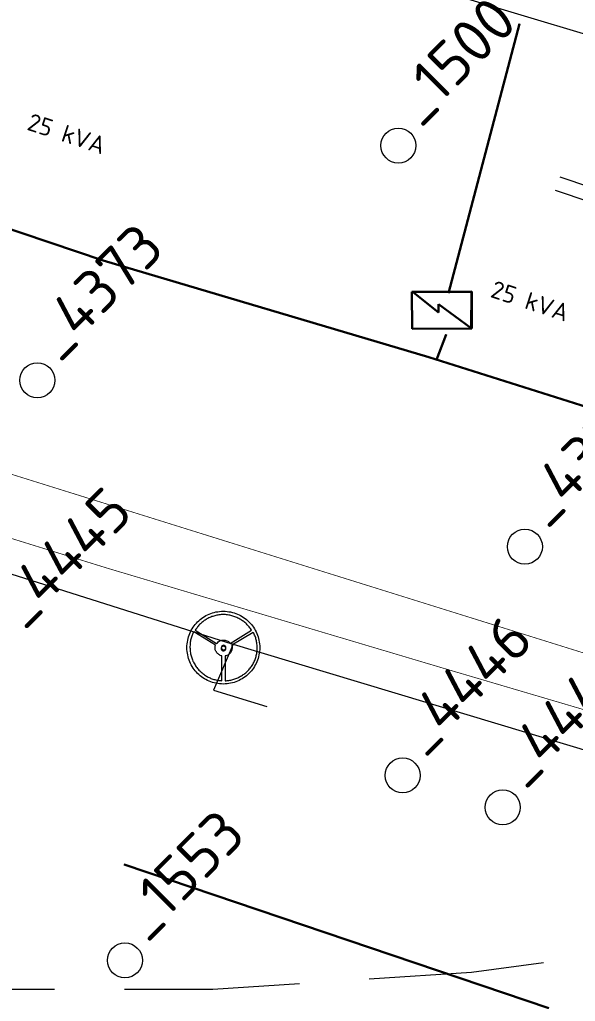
# Model space of a CAD drawing. Header units: millimetres. Extents: x 519 to 9564855, y -810 to 5021775.
# Drawn here: x 9536265.3 to 9536424, y 4998457.5 to 4998737.7 of the extents above; entities that cross this region are included whole.
import ezdxf

# ---------------------------------------------------------------- set-up
doc = ezdxf.new("R2010")
doc.units = ezdxf.units.MM
doc.header["$LTSCALE"] = 2
doc.header["$MEASUREMENT"] = 0
doc.linetypes.add('92051501$0$GROUND2', pattern=[35, 25, -10])
for name, color, linetype in [('OilColl&Flowlines', 3, 'Continuous'), ('OLD WELLS(dr.bfr2000)', 24, 'Continuous'), ('ROAD_FIELD', 255, '92051501$0$GROUND2'), ('ROAD_GROUND', 9, 'Continuous')]:
    doc.layers.add(name, color=color, linetype=linetype)
for name, color, linetype, lineweight in [('SteamInjInfrastructure', 25, 'Continuous', 100), ('Электро', 1, 'Continuous', 30), ('Электроснаб', 1, 'Continuous', 18), ('Электроснабжене', 1, 'Continuous', 18)]:
    doc.layers.add(name, color=color, linetype=linetype, lineweight=lineweight)
doc.styles.add('92051501$0$STANDARD', font='simplex.shx')
doc.styles.add('Elect', font='isocpeur.ttf')
doc.styles.get("Standard").update_dxf_attribs({"font": 'isocpeur.ttf', "width": 0.5})
doc.linetypes.add('STM_LINE', pattern='A,0.5,-0.2,["S",92051501$0$STANDARD,S=0.1,R=0,X=-0.1,Y=-0.05],-0.05', length=0.75)
doc.linetypes.add('WTR_LINE', pattern='A,0.5,-0.2,["W",92051501$0$STANDARD,S=0.1,R=0,X=-0.1,Y=-0.05],-0.05', length=0.75)

msp = doc.modelspace()

# ---------------------------------------------------------------- linework, layer by layer
at = {"color": 5, "linetype": 'WTR_LINE', "lineweight": 0, "ltscale": 20, "const_width": 0.2}
msp.add_lwpolyline([(9536769.45, 4998437.42), (9536673.44, 4998465.42), (9536578.07, 4998495.72), (9536482.23, 4998524.33), (9536386.3, 4998552.62), (9536290.44, 4998581.15), (9536194.88, 4998610.76), (9536099.19, 4998639.91), (9536004.23, 4998671.67), (9535909.25, 4998703.38), (9535814.65, 4998736.46), (9535719.81, 4998768.66), (9535624.2, 4998798.1), (9535528.94, 4998828.78), (9535412.82, 4998866.08), (9535414.24, 4998871.19), (9535344.81, 4998893.18), (9535249.48, 4998923.38), (9535154.26, 4998953.94), (9535059.25, 4998985.18), (9534963.71, 4999014.73), (9534868.6, 4999045.64)], dxfattribs=at)
at = {"layer": 'OilColl&Flowlines', "lineweight": 0, "ltscale": 50, "const_width": 0.2}
msp.add_lwpolyline([(9536688.96127, 4998545.88806), (9536603.80597, 4998501.56452), (9535792.34994, 4998754.93432)], dxfattribs=at)
at = {"layer": 'OLD WELLS(dr.bfr2000)', "lineweight": 0}
for centre in [(9536373.5, 4998701.8), (9536270.4, 4998634.8), (9536409.6, 4998587.3), (9536374.7, 4998522), (9536403.3, 4998512.9), (9536295.4, 4998469.2)]:
    msp.add_circle(centre, 5, dxfattribs=at)
at = {"layer": 'ROAD_FIELD', "lineweight": 0, "flags": 128}
msp.add_lwpolyline([(9536085.65285, 4998472.6109), (9536262.029, 4998461.004), (9536320.5, 4998461.001), (9536394.37621, 4998465.84952), (9536460.347, 4998474.612), (9536482.16848, 4998480.17333)], dxfattribs=at)
at = {"layer": 'ROAD_GROUND', "lineweight": 0}
for points in [[(9536549.02233, 4998695.04049), (9536515.81387, 4998710.26542), (9536448.26641, 4998727.1415), (9536388.59947, 4998745.14267), (9536327.41494, 4998768.40104), (9536274.89461, 4998790.14563), (9536233.36867, 4998806.70018), (9536176.27589, 4998816.89428), (9536128.47507, 4998840.36698), (9536001.32751, 4998868.90075), (9535934.84749, 4998892.90535), (9535693.7251, 4998973.3056)], [(9536536.11638, 4998653.56097), (9536419.6412, 4998692.73388)], [(9536534.84128, 4998649.76964), (9536418.3661, 4998688.94255)]]:
    msp.add_lwpolyline(points, dxfattribs=at)
at = {"layer": 'SteamInjInfrastructure', "color": 6, "linetype": 'STM_LINE', "lineweight": 0, "ltscale": 15}
for p, q in [((9536324.48887, 4998559.9923, 0), (9535939.4933, 4998681.40636, 0)), ((9536316.52031, 4998566.17712), (9536316.89423, 4998566.49911)), ((9536316.89423, 4998566.49911), (9536317.28892, 4998566.81071)), ((9536317.28892, 4998566.81071), (9536317.694, 4998567.10154)), ((9536317.694, 4998567.10154), (9536318.10947, 4998567.37159)), ((9536318.10947, 4998567.37159), (9536318.54571, 4998567.62087)), ((9536318.58091, 4998566.53783, 0), (9536318.33163, 4998566.37165, 0)), ((9536318.54571, 4998567.62087), (9536318.99234, 4998567.84938)), ((9536318.84059, 4998566.68324, 0), (9536318.58091, 4998566.53783, 0)), ((9536319.10026, 4998566.82864, 0), (9536318.84059, 4998566.68324, 0)), ((9536318.99234, 4998567.84938), (9536319.45974, 4998568.05712)), ((9536319.37032, 4998566.96366, 0), (9536319.10026, 4998566.82864, 0)), ((9536319.64038, 4998567.08829, 0), (9536319.37032, 4998566.96366, 0)), ((9536319.45974, 4998568.05712), (9536319.92715, 4998568.24408)), ((9536319.91044, 4998567.21292, 0), (9536319.64038, 4998567.08829, 0)), ((9536320.19088, 4998567.32716, 0), (9536319.91044, 4998567.21292, 0)), ((9536319.92715, 4998568.24408), (9536320.41532, 4998568.41026)), ((9536320.48171, 4998567.42063, 0), (9536320.19088, 4998567.32716, 0)), ((9536320.41532, 4998568.41026), (9536320.9035, 4998568.54529)), ((9536320.76216, 4998567.5141, 0), (9536320.48171, 4998567.42063, 0)), ((9536321.06338, 4998567.60757, 0), (9536320.76216, 4998567.5141, 0)), ((9536320.9035, 4998568.54529), (9536321.41245, 4998568.66993)), ((9536321.35421, 4998567.68027, 0), (9536321.06338, 4998567.60757, 0)), ((9536321.65542, 4998567.74258, 0), (9536321.35421, 4998567.68027, 0)), ((9536321.41245, 4998568.66993), (9536321.92139, 4998568.75303)), ((9536321.95664, 4998567.7945, 0), (9536321.65542, 4998567.74258, 0)), ((9536321.92139, 4998568.75303), (9536322.44073, 4998568.82573)), ((9536322.25786, 4998567.84642, 0), (9536321.95664, 4998567.7945, 0)), ((9536322.56946, 4998567.87757, 0), (9536322.25786, 4998567.84642, 0)), ((9536322.44073, 4998568.82573), (9536322.97045, 4998568.86728)), ((9536322.88106, 4998567.90872, 0), (9536322.56946, 4998567.87757, 0)), ((9536323.19266, 4998567.9191, 0), (9536322.88106, 4998567.90872, 0)), ((9536322.97045, 4998568.86728), (9536323.51056, 4998568.87767)), ((9536323.50427, 4998567.92947, 0), (9536323.19266, 4998567.9191, 0)), ((9536323.81587, 4998567.91907, 0), (9536323.50427, 4998567.92947, 0)), ((9536323.51056, 4998568.87767), (9536324.04028, 4998568.86728)), ((9536324.12747, 4998567.90867, 0), (9536323.81587, 4998567.91907, 0)), ((9536324.04028, 4998568.86728), (9536324.55962, 4998568.82573)), ((9536324.43907, 4998567.8775, 0), (9536324.12747, 4998567.90867, 0)), ((9536324.74028, 4998567.84633, 0), (9536324.43907, 4998567.8775, 0)), ((9536324.55962, 4998568.82573), (9536325.07895, 4998568.75303)), ((9536325.05188, 4998567.79439, 0), (9536324.74028, 4998567.84633, 0)), ((9536325.35309, 4998567.73206, 0), (9536325.05188, 4998567.79439, 0)), ((9536325.07895, 4998568.75303), (9536325.5879, 4998568.66993)), ((9536325.6543, 4998567.66973, 0), (9536325.35309, 4998567.73206, 0)), ((9536325.5879, 4998568.66993), (9536326.08647, 4998568.54529)), ((9536325.95552, 4998567.58662, 0), (9536325.6543, 4998567.66973, 0)), ((9536326.24634, 4998567.50352, 0), (9536325.95552, 4998567.58662, 0)), ((9536326.08647, 4998568.54529), (9536326.57464, 4998568.41026)), ((9536326.53717, 4998567.41002, 0), (9536326.24634, 4998567.50352, 0)), ((9536326.82799, 4998567.30615, 0), (9536326.53717, 4998567.41002, 0)), ((9536326.57464, 4998568.41026), (9536327.06282, 4998568.24408)), ((9536327.10843, 4998567.19188, 0), (9536326.82799, 4998567.30615, 0)), ((9536327.06282, 4998568.24408), (9536327.53022, 4998568.05712)), ((9536327.38886, 4998567.06723, 0), (9536327.10843, 4998567.19188, 0)), ((9536327.6693, 4998566.94258, 0), (9536327.38886, 4998567.06723, 0)), ((9536327.53022, 4998568.05712), (9536327.98723, 4998567.84938)), ((9536327.93935, 4998566.79716, 0), (9536327.6693, 4998566.94258, 0)), ((9536328.2094, 4998566.65173, 0), (9536327.93935, 4998566.79716, 0)), ((9536327.98723, 4998567.84938), (9536328.43386, 4998567.62087)), ((9536328.46906, 4998566.50631, 0), (9536328.2094, 4998566.65173, 0)), ((9536328.43386, 4998567.62087), (9536328.8701, 4998567.37159)), ((9536328.72872, 4998566.34011, 0), (9536328.46906, 4998566.50631, 0)), ((9536328.8701, 4998567.37159), (9536329.29596, 4998567.10154)), ((9536329.29596, 4998567.10154), (9536329.70104, 4998566.81071)), ((9536329.70104, 4998566.81071), (9536330.09574, 4998566.49911)), ((9536330.09574, 4998566.49911), (9536330.46966, 4998566.17712)), ((9536314.37026, 4998563.43503), (9536314.61954, 4998563.87127)), ((9536314.61954, 4998563.87127), (9536314.88959, 4998564.29713)), ((9536314.88959, 4998564.29713), (9536315.18042, 4998564.70221)), ((9536315.18042, 4998564.70221), (9536315.48163, 4998565.0969)), ((9536315.48163, 4998565.0969), (9536315.81401, 4998565.47082)), ((9536315.66214, 4998563.71275, 0), (9536315.50634, 4998563.46348, 0)), ((9536315.81795, 4998563.95164, 0), (9536315.66214, 4998563.71275, 0)), ((9536315.81401, 4998565.47082), (9536316.15677, 4998565.83436)), ((9536315.99454, 4998564.18014, 0), (9536315.81795, 4998563.95164, 0)), ((9536316.17112, 4998564.40864, 0), (9536315.99454, 4998564.18014, 0)), ((9536316.15677, 4998565.83436), (9536316.52031, 4998566.17712)), ((9536316.35809, 4998564.63714, 0), (9536316.17112, 4998564.40864, 0)), ((9536316.54506, 4998564.85526, 0), (9536316.35809, 4998564.63714, 0)), ((9536316.74241, 4998565.06299, 0), (9536316.54506, 4998564.85526, 0)), ((9536316.95015, 4998565.27071, 0), (9536316.74241, 4998565.06299, 0)), ((9536317.16828, 4998565.47844, 0), (9536316.95015, 4998565.27071, 0)), ((9536317.38641, 4998565.66539, 0), (9536317.16828, 4998565.47844, 0)), ((9536317.61492, 4998565.85234, 0), (9536317.38641, 4998565.66539, 0)), ((9536317.84344, 4998566.0393, 0), (9536317.61492, 4998565.85234, 0)), ((9536318.08234, 4998566.20547, 0), (9536317.84344, 4998566.0393, 0)), ((9536318.33163, 4998566.37165, 0), (9536318.08234, 4998566.20547, 0)), ((9536328.978, 4998566.17392, 0), (9536328.72872, 4998566.34011, 0)), ((9536329.21689, 4998565.99733, 0), (9536328.978, 4998566.17392, 0)), ((9536329.45577, 4998565.82075, 0), (9536329.21689, 4998565.99733, 0)), ((9536329.69466, 4998565.63378, 0), (9536329.45577, 4998565.82075, 0)), ((9536329.91277, 4998565.43643, 0), (9536329.69466, 4998565.63378, 0)), ((9536330.13089, 4998565.23907, 0), (9536329.91277, 4998565.43643, 0)), ((9536330.33861, 4998565.03133, 0), (9536330.13089, 4998565.23907, 0)), ((9536330.54634, 4998564.82359, 0), (9536330.33861, 4998565.03133, 0)), ((9536330.46966, 4998566.17712), (9536330.83319, 4998565.83436)), ((9536330.73329, 4998564.60546, 0), (9536330.54634, 4998564.82359, 0)), ((9536330.92025, 4998564.38733, 0), (9536330.73329, 4998564.60546, 0)), ((9536330.83319, 4998565.83436), (9536331.17595, 4998565.47082)), ((9536331.09681, 4998564.15882, 0), (9536330.92025, 4998564.38733, 0)), ((9536331.26299, 4998563.9303, 0), (9536331.09681, 4998564.15882, 0)), ((9536331.17595, 4998565.47082), (9536331.50833, 4998565.0969)), ((9536331.42917, 4998563.70179, 0), (9536331.26299, 4998563.9303, 0)), ((9536331.57458, 4998563.46289, 0), (9536331.42917, 4998563.70179, 0)), ((9536331.50833, 4998565.0969), (9536331.81993, 4998564.70221)), ((9536331.81993, 4998564.70221), (9536332.11076, 4998564.29713)), ((9536332.11076, 4998564.29713), (9536332.38081, 4998563.87127)), ((9536332.38081, 4998563.87127), (9536332.63009, 4998563.43503)), ((9536313.33159, 4998560.57868), (9536313.44584, 4998561.07725)), ((9536313.44584, 4998561.07725), (9536313.59125, 4998561.57581)), ((9536313.59125, 4998561.57581), (9536313.74705, 4998562.0536)), ((9536313.74705, 4998562.0536), (9536313.93401, 4998562.53139)), ((9536313.93401, 4998562.53139), (9536314.14175, 4998562.9884)), ((9536314.14175, 4998562.9884), (9536314.37026, 4998563.43503)), ((9536314.24562, 4998560.91106), (9536314.1833, 4998560.63062)), ((9536314.31832, 4998561.20189), (9536314.24562, 4998560.91106)), ((9536314.40142, 4998561.47194), (9536314.31832, 4998561.20189)), ((9536314.4949, 4998561.75238), (9536314.40142, 4998561.47194)), ((9536314.59876, 4998562.02244), (9536314.4949, 4998561.75238)), ((9536314.70263, 4998562.2821), (9536314.59876, 4998562.02244)), ((9536314.81688, 4998562.54177), (9536314.70263, 4998562.2821)), ((9536314.94153, 4998562.79105), (9536314.81688, 4998562.54177)), ((9536315.07655, 4998563.04033), (9536314.94153, 4998562.79105)), ((9536321.27742, 4998559.14532), (9536315.07655, 4998563.04033)), ((9536315.50634, 4998563.46348, 0), (9536321.59281, 4998559.65133, 0)), ((9536325.48782, 4998559.65119, 0), (9536331.57458, 4998563.46289, 0)), ((9536332.06921, 4998562.8326), (9536325.8995, 4998559.14532)), ((9536332.20424, 4998562.58332), (9536332.06921, 4998562.8326)), ((9536332.32888, 4998562.32365), (9536332.20424, 4998562.58332)), ((9536332.44313, 4998562.0536), (9536332.32888, 4998562.32365)), ((9536332.55739, 4998561.79393), (9536332.44313, 4998562.0536)), ((9536332.65087, 4998561.52387), (9536332.55739, 4998561.79393)), ((9536332.63009, 4998563.43503), (9536332.8586, 4998562.9884)), ((9536332.74435, 4998561.24343), (9536332.65087, 4998561.52387)), ((9536332.82744, 4998560.96299), (9536332.74435, 4998561.24343)), ((9536332.90015, 4998560.68255), (9536332.82744, 4998560.96299)), ((9536332.8586, 4998562.9884), (9536333.07672, 4998562.53139)), ((9536333.07672, 4998562.53139), (9536333.26368, 4998562.0536)), ((9536333.26368, 4998562.0536), (9536333.42987, 4998561.57581)), ((9536333.42987, 4998561.57581), (9536333.5649, 4998561.07725)), ((9536333.5649, 4998561.07725), (9536333.67915, 4998560.57868)), ((9536313.12385, 4998558.49096), (9536313.13424, 4998559.02068)), ((9536313.13424, 4998557.95085), (9536313.12385, 4998558.49096)), ((9536313.13424, 4998559.02068), (9536313.17578, 4998559.5504)), ((9536313.17578, 4998559.5504), (9536313.2381, 4998560.06974)), ((9536313.2381, 4998560.06974), (9536313.33159, 4998560.57868)), ((9536313.99633, 4998559.1557), (9536313.98595, 4998558.85449)), ((9536313.98595, 4998558.85449), (9536313.98595, 4998558.55328)), ((9536313.98595, 4998558.55328), (9536313.99633, 4998558.25206)), ((9536314.01711, 4998559.45692), (9536313.99633, 4998559.1557)), ((9536313.99633, 4998558.25206), (9536314.01711, 4998557.95085)), ((9536314.04827, 4998559.75813), (9536314.01711, 4998559.45692)), ((9536314.07943, 4998560.04896), (9536314.04827, 4998559.75813)), ((9536314.13136, 4998560.33979), (9536314.07943, 4998560.04896)), ((9536314.1833, 4998560.63062), (9536314.13136, 4998560.33979)), ((9536326.34809, 4998559.43244, 0), (9536320.68837, 4998546.39243, 0)), ((9536321.15278, 4998558.38709), (9536321.16316, 4998558.63637)), ((9536321.17355, 4998558.13781), (9536321.15278, 4998558.38709)), ((9536321.16316, 4998558.63637), (9536321.20471, 4998558.88565)), ((9536321.22549, 4998557.89891), (9536321.17355, 4998558.13781)), ((9536321.20471, 4998558.88565), (9536321.27742, 4998559.14532)), ((9536321.59281, 4998559.65133, 0), (9536321.80055, 4998559.90061, 0)), ((9536321.80055, 4998559.90061, 0), (9536322.03945, 4998560.11872, 0)), ((9536322.03945, 4998560.11872, 0), (9536322.29913, 4998560.29528, 0)), ((9536322.29913, 4998560.29528, 0), (9536322.5588, 4998560.4303, 0)), ((9536322.5588, 4998560.4303, 0), (9536322.83924, 4998560.52377, 0)), ((9536322.83924, 4998560.52377, 0), (9536323.13008, 4998560.59647, 0)), ((9536322.90149, 4998558.36333, 0), (9536322.89109, 4998558.22831, 0)), ((9536322.89109, 4998558.22831, 0), (9536322.90148, 4998558.09328, 0)), ((9536322.90148, 4998558.09328, 0), (9536322.94302, 4998557.97902, 0)), ((9536322.94304, 4998558.48797, 0), (9536322.90149, 4998558.36333, 0)), ((9536322.94968, 4998558.62598), (9536322.93929, 4998558.49096)), ((9536322.93929, 4998558.49096), (9536322.94968, 4998558.35593)), ((9536323.00536, 4998558.59184, 0), (9536322.94304, 4998558.48797, 0)), ((9536322.99123, 4998558.75062), (9536322.94968, 4998558.62598)), ((9536322.94968, 4998558.35593), (9536322.99123, 4998558.24167)), ((9536323.05355, 4998558.85449), (9536322.99123, 4998558.75062)), ((9536322.99123, 4998558.24167), (9536323.05355, 4998558.12742)), ((9536323.07807, 4998558.6957, 0), (9536323.00536, 4998558.59184, 0)), ((9536323.12625, 4998558.95836), (9536323.05355, 4998558.85449)), ((9536323.05355, 4998558.12742), (9536323.12625, 4998558.03394)), ((9536323.18194, 4998558.7684, 0), (9536323.07807, 4998558.6957, 0)), ((9536323.23012, 4998559.03106), (9536323.12625, 4998558.95836)), ((9536323.12625, 4998558.03394), (9536323.23012, 4998557.95085)), ((9536323.13008, 4998560.59647, 0), (9536323.4209, 4998560.62762, 0)), ((9536323.28581, 4998558.83072, 0), (9536323.18194, 4998558.7684, 0)), ((9536323.33399, 4998559.09338), (9536323.23012, 4998559.03106)), ((9536323.41045, 4998558.87226, 0), (9536323.28581, 4998558.83072, 0)), ((9536323.45863, 4998559.13493), (9536323.33399, 4998559.09338)), ((9536323.54548, 4998558.88265, 0), (9536323.41045, 4998558.87226, 0)), ((9536323.4209, 4998560.62762, 0), (9536323.71173, 4998560.62761, 0)), ((9536323.59366, 4998559.14532), (9536323.45863, 4998559.13493)), ((9536323.68051, 4998558.87225, 0), (9536323.54548, 4998558.88265, 0)), ((9536323.72868, 4998559.13493), (9536323.59366, 4998559.14532)), ((9536323.79476, 4998558.8307, 0), (9536323.68051, 4998558.87225, 0)), ((9536323.71173, 4998560.62761, 0), (9536323.99217, 4998560.59644, 0)), ((9536323.84294, 4998559.09338), (9536323.72868, 4998559.13493)), ((9536323.90901, 4998558.76838, 0), (9536323.79476, 4998558.8307, 0)), ((9536323.95719, 4998559.03106), (9536323.84294, 4998559.09338)), ((9536324.00249, 4998558.69567, 0), (9536323.90901, 4998558.76838, 0)), ((9536324.05067, 4998558.95836), (9536323.95719, 4998559.03106)), ((9536323.95719, 4998557.95085), (9536324.05067, 4998558.03394)), ((9536323.99217, 4998560.59644, 0), (9536324.27261, 4998560.53411, 0)), ((9536324.08558, 4998558.5918, 0), (9536324.00249, 4998558.69567, 0)), ((9536324.13376, 4998558.85449), (9536324.05067, 4998558.95836)), ((9536324.05067, 4998558.03394), (9536324.13376, 4998558.12742)), ((9536324.13751, 4998558.48793, 0), (9536324.08558, 4998558.5918, 0)), ((9536324.1857, 4998558.75062), (9536324.13376, 4998558.85449)), ((9536324.13376, 4998558.12742), (9536324.1857, 4998558.24167)), ((9536324.13749, 4998557.97898, 0), (9536324.17904, 4998558.09323, 0)), ((9536324.17905, 4998558.36329, 0), (9536324.13751, 4998558.48793, 0)), ((9536324.17904, 4998558.09323, 0), (9536324.18943, 4998558.22826, 0)), ((9536324.18943, 4998558.22826, 0), (9536324.17905, 4998558.36329, 0)), ((9536324.22724, 4998558.62598), (9536324.1857, 4998558.75062)), ((9536324.1857, 4998558.24167), (9536324.22724, 4998558.35593)), ((9536324.23763, 4998558.49096), (9536324.22724, 4998558.62598)), ((9536324.22724, 4998558.35593), (9536324.23763, 4998558.49096)), ((9536324.27261, 4998560.53411, 0), (9536324.53228, 4998560.451, 0)), ((9536592.18592, 4998479.38252, 0), (9536324.48887, 4998559.9923, 0)), ((9536324.53228, 4998560.451, 0), (9536324.77117, 4998560.33674, 0)), ((9536324.77117, 4998560.33674, 0), (9536324.99967, 4998560.2017, 0)), ((9536324.99967, 4998560.2017, 0), (9536325.18662, 4998560.03551, 0)), ((9536325.18662, 4998560.03551, 0), (9536325.3528, 4998559.85893, 0)), ((9536325.3528, 4998559.85893, 0), (9536325.48782, 4998559.65119, 0)), ((9536325.8995, 4998559.14532), (9536325.96183, 4998558.87526)), ((9536325.97221, 4998558.09626), (9536325.93066, 4998557.84698)), ((9536325.96183, 4998558.87526), (9536325.99299, 4998558.60521)), ((9536325.99299, 4998558.34554), (9536325.97221, 4998558.09626)), ((9536325.99299, 4998558.60521), (9536325.99299, 4998558.34554)), ((9536332.97285, 4998560.40211), (9536332.90015, 4998560.68255)), ((9536333.02479, 4998560.11128), (9536332.97285, 4998560.40211)), ((9536333.07672, 4998559.83084), (9536333.02479, 4998560.11128)), ((9536333.10788, 4998559.54001), (9536333.07672, 4998559.83084)), ((9536333.13904, 4998559.2388), (9536333.10788, 4998559.54001)), ((9536333.15982, 4998558.94797), (9536333.13904, 4998559.2388)), ((9536333.18059, 4998558.65714), (9536333.15982, 4998558.94797)), ((9536333.15982, 4998557.76389), (9536333.1702, 4998558.05471)), ((9536333.1702, 4998558.05471), (9536333.18059, 4998558.35593)), ((9536333.18059, 4998558.35593), (9536333.18059, 4998558.65714)), ((9536333.67915, 4998560.57868), (9536333.77263, 4998560.06974)), ((9536333.77263, 4998560.06974), (9536333.84534, 4998559.5504)), ((9536333.84534, 4998559.5504), (9536333.88689, 4998559.02068)), ((9536333.88689, 4998559.02068), (9536333.89727, 4998558.49096)), ((9536333.89727, 4998558.49096), (9536333.88689, 4998557.95085)), ((9536313.17578, 4998557.42112), (9536313.13424, 4998557.95085)), ((9536313.2381, 4998556.90179), (9536313.17578, 4998557.42112)), ((9536313.33159, 4998556.39284), (9536313.2381, 4998556.90179)), ((9536313.44584, 4998555.89428), (9536313.33159, 4998556.39284)), ((9536313.59125, 4998555.39572), (9536313.44584, 4998555.89428)), ((9536313.74705, 4998554.90754), (9536313.59125, 4998555.39572)), ((9536314.01711, 4998557.95085), (9536314.03788, 4998557.63925)), ((9536314.03788, 4998557.63925), (9536314.07943, 4998557.33803)), ((9536314.07943, 4998557.33803), (9536314.12098, 4998557.03682)), ((9536314.12098, 4998557.03682), (9536314.1833, 4998556.7356)), ((9536314.1833, 4998556.7356), (9536314.24562, 4998556.43439)), ((9536314.24562, 4998556.43439), (9536314.31832, 4998556.13317)), ((9536314.31832, 4998556.13317), (9536314.40142, 4998555.83196)), ((9536314.40142, 4998555.83196), (9536314.4949, 4998555.54113)), ((9536314.4949, 4998555.54113), (9536314.59876, 4998555.2503)), ((9536314.59876, 4998555.2503), (9536314.71302, 4998554.95947)), ((9536321.29819, 4998557.67041), (9536321.22549, 4998557.89891)), ((9536321.40206, 4998557.45228), (9536321.29819, 4998557.67041)), ((9536321.5267, 4998557.24455), (9536321.40206, 4998557.45228)), ((9536321.66173, 4998557.0472), (9536321.5267, 4998557.24455)), ((9536321.82791, 4998556.86024), (9536321.66173, 4998557.0472)), ((9536322.00449, 4998556.69405), (9536321.82791, 4998556.86024)), ((9536322.20184, 4998556.53825), (9536322.00449, 4998556.69405)), ((9536322.40957, 4998556.40323), (9536322.20184, 4998556.53825)), ((9536322.63808, 4998556.27859), (9536322.40957, 4998556.40323)), ((9536322.86659, 4998556.18511), (9536322.63808, 4998556.27859)), ((9536323.10548, 4998556.10201), (9536322.86659, 4998556.18511)), ((9536322.94302, 4998557.97902, 0), (9536323.00534, 4998557.86477, 0)), ((9536323.00534, 4998557.86477, 0), (9536323.07804, 4998557.77128, 0)), ((9536323.07804, 4998557.77128, 0), (9536323.1819, 4998557.68819, 0)), ((9536323.10548, 4998549.03905), (9536323.10548, 4998556.10201)), ((9536323.1819, 4998557.68819, 0), (9536323.28577, 4998557.63625, 0)), ((9536323.23012, 4998557.95085), (9536323.33399, 4998557.89891)), ((9536323.28577, 4998557.63625, 0), (9536323.41041, 4998557.5947, 0)), ((9536323.33399, 4998557.89891), (9536323.45863, 4998557.85737)), ((9536323.41041, 4998557.5947, 0), (9536323.54543, 4998557.58431, 0)), ((9536323.45863, 4998557.85737), (9536323.59366, 4998557.84698)), ((9536323.54543, 4998557.58431, 0), (9536323.68046, 4998557.59469, 0)), ((9536323.59366, 4998557.84698), (9536323.72868, 4998557.85737)), ((9536323.68046, 4998557.59469, 0), (9536323.79472, 4998557.63623, 0)), ((9536323.72868, 4998557.85737), (9536323.84294, 4998557.89891)), ((9536323.79472, 4998557.63623, 0), (9536323.90897, 4998557.68816, 0)), ((9536323.84294, 4998557.89891), (9536323.95719, 4998557.95085)), ((9536323.90897, 4998557.68816, 0), (9536324.00246, 4998557.77125, 0)), ((9536324.27918, 4998556.16433), (9536323.99874, 4998556.10201)), ((9536323.99874, 4998556.10201), (9536323.99874, 4998549.03905)), ((9536324.00246, 4998557.77125, 0), (9536324.08555, 4998557.86473, 0)), ((9536324.08555, 4998557.86473, 0), (9536324.13749, 4998557.97898, 0)), ((9536324.53885, 4998556.25781), (9536324.27918, 4998556.16433)), ((9536324.77774, 4998556.36168), (9536324.53885, 4998556.25781)), ((9536324.99586, 4998556.48632), (9536324.77774, 4998556.36168)), ((9536325.19321, 4998556.64212), (9536324.99586, 4998556.48632)), ((9536325.36978, 4998556.79792), (9536325.19321, 4998556.64212)), ((9536325.53597, 4998556.98488), (9536325.36978, 4998556.79792)), ((9536325.671, 4998557.18223), (9536325.53597, 4998556.98488)), ((9536325.77486, 4998557.38996), (9536325.671, 4998557.18223)), ((9536325.86834, 4998557.60808), (9536325.77486, 4998557.38996)), ((9536325.93066, 4998557.84698), (9536325.86834, 4998557.60808)), ((9536332.57816, 4998555.08411), (9536332.68203, 4998555.38533)), ((9536332.68203, 4998555.38533), (9536332.77551, 4998555.67616)), ((9536332.77551, 4998555.67616), (9536332.8586, 4998555.96698)), ((9536332.8586, 4998555.96698), (9536332.93131, 4998556.2682)), ((9536332.93131, 4998556.2682), (9536333.00401, 4998556.56941)), ((9536333.00401, 4998556.56941), (9536333.05595, 4998556.86024)), ((9536333.05595, 4998556.86024), (9536333.0975, 4998557.16146)), ((9536333.0975, 4998557.16146), (9536333.12866, 4998557.46267)), ((9536333.12866, 4998557.46267), (9536333.15982, 4998557.76389)), ((9536333.42987, 4998555.39572), (9536333.26368, 4998554.90754)), ((9536333.5649, 4998555.89428), (9536333.42987, 4998555.39572)), ((9536333.67915, 4998556.39284), (9536333.5649, 4998555.89428)), ((9536333.77263, 4998556.90179), (9536333.67915, 4998556.39284)), ((9536333.84534, 4998557.42112), (9536333.77263, 4998556.90179)), ((9536333.88689, 4998557.95085), (9536333.84534, 4998557.42112)), ((9536313.93401, 4998554.44014), (9536313.74705, 4998554.90754)), ((9536314.14175, 4998553.98312), (9536313.93401, 4998554.44014)), ((9536314.37026, 4998553.53649), (9536314.14175, 4998553.98312)), ((9536314.61954, 4998553.10025), (9536314.37026, 4998553.53649)), ((9536314.88959, 4998552.6744), (9536314.61954, 4998553.10025)), ((9536314.71302, 4998554.95947), (9536314.83766, 4998554.66865)), ((9536314.83766, 4998554.66865), (9536314.97269, 4998554.3882)), ((9536315.18042, 4998552.26932), (9536314.88959, 4998552.6744)), ((9536314.97269, 4998554.3882), (9536315.1181, 4998554.10776)), ((9536315.1181, 4998554.10776), (9536315.2739, 4998553.82732)), ((9536315.2739, 4998553.82732), (9536315.4297, 4998553.55727)), ((9536315.4297, 4998553.55727), (9536315.60627, 4998553.2976)), ((9536315.60627, 4998553.2976), (9536315.77246, 4998553.03793)), ((9536315.77246, 4998553.03793), (9536315.95942, 4998552.78865)), ((9536315.95942, 4998552.78865), (9536316.15677, 4998552.54976)), ((9536316.15677, 4998552.54976), (9536316.35412, 4998552.31086)), ((9536331.00977, 4998552.40434), (9536331.20711, 4998552.64324)), ((9536331.20711, 4998552.64324), (9536331.39407, 4998552.88213)), ((9536331.39407, 4998552.88213), (9536331.58104, 4998553.13141)), ((9536331.58104, 4998553.13141), (9536331.74722, 4998553.39108)), ((9536331.74722, 4998553.39108), (9536331.91341, 4998553.66113)), ((9536332.11076, 4998552.6744), (9536331.81993, 4998552.26932)), ((9536331.91341, 4998553.66113), (9536332.06921, 4998553.94158)), ((9536332.06921, 4998553.94158), (9536332.21462, 4998554.22202)), ((9536332.38081, 4998553.10025), (9536332.11076, 4998552.6744)), ((9536332.21462, 4998554.22202), (9536332.34965, 4998554.51285)), ((9536332.34965, 4998554.51285), (9536332.47429, 4998554.79329)), ((9536332.63009, 4998553.53649), (9536332.38081, 4998553.10025)), ((9536332.47429, 4998554.79329), (9536332.57816, 4998555.08411)), ((9536332.8586, 4998553.98312), (9536332.63009, 4998553.53649)), ((9536333.07672, 4998554.44014), (9536332.8586, 4998553.98312)), ((9536333.26368, 4998554.90754), (9536333.07672, 4998554.44014)), ((9536315.48163, 4998551.87462), (9536315.18042, 4998552.26932)), ((9536315.81401, 4998551.5007), (9536315.48163, 4998551.87462)), ((9536316.15677, 4998551.13716), (9536315.81401, 4998551.5007)), ((9536316.52031, 4998550.7944), (9536316.15677, 4998551.13716)), ((9536316.35412, 4998552.31086), (9536316.55147, 4998552.08235)), ((9536316.89423, 4998550.47241), (9536316.52031, 4998550.7944)), ((9536316.55147, 4998552.08235), (9536316.76959, 4998551.86423)), ((9536316.76959, 4998551.86423), (9536316.97732, 4998551.6565)), ((9536317.28892, 4998550.16081), (9536316.89423, 4998550.47241)), ((9536316.97732, 4998551.6565), (9536317.20583, 4998551.44877)), ((9536317.20583, 4998551.44877), (9536317.43434, 4998551.25142)), ((9536317.694, 4998549.86999), (9536317.28892, 4998550.16081)), ((9536317.43434, 4998551.25142), (9536317.67323, 4998551.06446)), ((9536317.67323, 4998551.06446), (9536317.91212, 4998550.8775)), ((9536318.10947, 4998549.59993), (9536317.694, 4998549.86999)), ((9536317.91212, 4998550.8775), (9536318.15102, 4998550.71131)), ((9536318.15102, 4998550.71131), (9536318.4003, 4998550.54512)), ((9536318.4003, 4998550.54512), (9536318.65997, 4998550.38932)), ((9536318.65997, 4998550.38932), (9536318.90925, 4998550.23352)), ((9536318.90925, 4998550.23352), (9536319.1793, 4998550.09849)), ((9536319.1793, 4998550.09849), (9536319.43897, 4998549.96347)), ((9536319.43897, 4998549.96347), (9536319.70903, 4998549.83883)), ((9536319.70903, 4998549.83883), (9536319.97908, 4998549.72457)), ((9536319.97908, 4998549.72457), (9536320.25952, 4998549.6207)), ((9536320.25952, 4998549.6207), (9536320.52958, 4998549.51684)), ((9536326.80315, 4998549.56877), (9536327.08359, 4998549.67264)), ((9536327.08359, 4998549.67264), (9536327.35364, 4998549.77651)), ((9536327.35364, 4998549.77651), (9536327.6237, 4998549.90115)), ((9536327.6237, 4998549.90115), (9536327.89375, 4998550.02579)), ((9536327.89375, 4998550.02579), (9536328.16381, 4998550.16081)), ((9536328.16381, 4998550.16081), (9536328.42348, 4998550.30623)), ((9536328.42348, 4998550.30623), (9536328.68314, 4998550.45164)), ((9536328.68314, 4998550.45164), (9536328.94281, 4998550.61783)), ((9536329.29596, 4998549.86999), (9536328.8701, 4998549.59993)), ((9536328.94281, 4998550.61783), (9536329.19209, 4998550.78402)), ((9536329.19209, 4998550.78402), (9536329.44137, 4998550.96059)), ((9536329.70104, 4998550.16081), (9536329.29596, 4998549.86999)), ((9536329.44137, 4998550.96059), (9536329.68027, 4998551.13716)), ((9536329.68027, 4998551.13716), (9536329.91916, 4998551.33451)), ((9536330.09574, 4998550.47241), (9536329.70104, 4998550.16081)), ((9536329.91916, 4998551.33451), (9536330.14767, 4998551.53186)), ((9536330.46966, 4998550.7944), (9536330.09574, 4998550.47241)), ((9536330.14767, 4998551.53186), (9536330.37618, 4998551.73959)), ((9536330.37618, 4998551.73959), (9536330.5943, 4998551.94733)), ((9536330.83319, 4998551.13716), (9536330.46966, 4998550.7944)), ((9536330.5943, 4998551.94733), (9536330.80203, 4998552.17584)), ((9536330.80203, 4998552.17584), (9536331.00977, 4998552.40434)), ((9536331.17595, 4998551.5007), (9536330.83319, 4998551.13716)), ((9536331.50833, 4998551.87462), (9536331.17595, 4998551.5007)), ((9536331.81993, 4998552.26932), (9536331.50833, 4998551.87462)), ((9536318.54571, 4998549.35065), (9536318.10947, 4998549.59993)), ((9536318.99234, 4998549.12214), (9536318.54571, 4998549.35065)), ((9536319.45974, 4998548.91441), (9536318.99234, 4998549.12214)), ((9536319.92715, 4998548.72745), (9536319.45974, 4998548.91441)), ((9536320.41532, 4998548.57165), (9536319.92715, 4998548.72745)), ((9536320.9035, 4998548.42623), (9536320.41532, 4998548.57165)), ((9536320.52958, 4998549.51684), (9536320.81002, 4998549.43374)), ((9536320.81002, 4998549.43374), (9536321.10084, 4998549.35065)), ((9536321.41245, 4998548.31198), (9536320.9035, 4998548.42623)), ((9536321.10084, 4998549.35065), (9536321.38129, 4998549.27794)), ((9536321.38129, 4998549.27794), (9536321.66173, 4998549.21562)), ((9536321.92139, 4998548.2185), (9536321.41245, 4998548.31198)), ((9536321.66173, 4998549.21562), (9536321.95255, 4998549.16369)), ((9536322.44073, 4998548.15618), (9536321.92139, 4998548.2185)), ((9536321.95255, 4998549.16369), (9536322.24338, 4998549.11176)), ((9536322.24338, 4998549.11176), (9536322.52382, 4998549.0806)), ((9536322.97045, 4998548.11463), (9536322.44073, 4998548.15618)), ((9536322.52382, 4998549.0806), (9536322.81465, 4998549.05982)), ((9536322.81465, 4998549.05982), (9536323.10548, 4998549.03905)), ((9536323.51056, 4998548.10424), (9536322.97045, 4998548.11463)), ((9536324.04028, 4998548.11463), (9536323.51056, 4998548.10424)), ((9536323.99874, 4998549.03905), (9536324.27918, 4998549.04944)), ((9536324.55962, 4998548.15618), (9536324.04028, 4998548.11463)), ((9536324.27918, 4998549.04944), (9536324.55962, 4998549.07021)), ((9536324.55962, 4998549.07021), (9536324.84006, 4998549.10137)), ((9536325.07895, 4998548.2185), (9536324.55962, 4998548.15618)), ((9536324.84006, 4998549.10137), (9536325.1205, 4998549.14292)), ((9536325.5879, 4998548.31198), (9536325.07895, 4998548.2185)), ((9536325.1205, 4998549.14292), (9536325.40094, 4998549.19485)), ((9536325.40094, 4998549.19485), (9536325.68138, 4998549.24678)), ((9536326.08647, 4998548.42623), (9536325.5879, 4998548.31198)), ((9536325.68138, 4998549.24678), (9536325.96183, 4998549.31949)), ((9536325.96183, 4998549.31949), (9536326.24227, 4998549.3922)), ((9536326.57464, 4998548.57165), (9536326.08647, 4998548.42623)), ((9536326.24227, 4998549.3922), (9536326.52271, 4998549.47529)), ((9536326.52271, 4998549.47529), (9536326.80315, 4998549.56877)), ((9536327.06282, 4998548.72745), (9536326.57464, 4998548.57165)), ((9536327.53022, 4998548.91441), (9536327.06282, 4998548.72745)), ((9536327.98723, 4998549.12214), (9536327.53022, 4998548.91441)), ((9536328.43386, 4998549.35065), (9536327.98723, 4998549.12214)), ((9536328.8701, 4998549.59993), (9536328.43386, 4998549.35065)), ((9536320.68837, 4998546.39243, 0), (9536335.8882, 4998541.69188, 0))]:
    msp.add_line(p, q, dxfattribs=at)
at = {"layer": 'Электро'}
for p, q in [((9536408.03215, 4998736.56085, 0), (9536387.84167, 4998659.65718, 0)), ((9536377.3724, 4998660.06926, 0), (9536394.42083, 4998660.1736, 0)), ((9536377.4371, 4998649.49691, 0), (9536377.3724, 4998660.06926, 0)), ((9536394.32358, 4998660.07515, 0), (9536377.72798, 4998659.97358, 0)), ((9536377.72798, 4998659.97358, 0), (9536384.93976, 4998654.14635, 0)), ((9536394.24989, 4998649.63269, 0), (9536394.32358, 4998660.07515, 0)), ((9536394.42083, 4998660.1736, 0), (9536394.48553, 4998649.60125, 0)), ((9536384.93976, 4998654.14635, 0), (9536384.92522, 4998656.52158, 0)), ((9536384.92522, 4998656.52158, 0), (9536394.24989, 4998649.63269, 0)), ((9536394.48553, 4998649.60125, 0), (9536377.4371, 4998649.49691, 0)), ((9536387.11253, 4998647.87792, 0), (9536384.41129, 4998640.66531, 0))]:
    msp.add_line(p, q, dxfattribs=at)
at = {"layer": 'Электро', "ltscale": 0.05}
for p, q in [((9536289.19563, 4998669.00805, 0), (9536245.13435, 4998683.80326, 0)), ((9536382.23259, 4998641.354, 0), (9536289.19563, 4998669.00805, 0)), ((9536467.02291, 4998614.55165, 0), (9536382.23259, 4998641.354, 0)), ((9536416.43593, 4998455.60048, 0), (9536295.20912, 4998496.58277, 0))]:
    msp.add_line(p, q, dxfattribs=at)
at = {"layer": 'Электроснаб', "color": 1, "lineweight": 0}
for p, q in [((9536408.03215, 4998736.56085, 0), (9536387.84167, 4998659.65718, 0)), ((9536377.3724, 4998660.06926, 0), (9536394.42083, 4998660.1736, 0)), ((9536377.4371, 4998649.49691, 0), (9536377.3724, 4998660.06926, 0)), ((9536394.32358, 4998660.07515, 0), (9536377.72798, 4998659.97358, 0)), ((9536377.72798, 4998659.97358, 0), (9536384.93976, 4998654.14635, 0)), ((9536394.24989, 4998649.63269, 0), (9536394.32358, 4998660.07515, 0)), ((9536394.42083, 4998660.1736, 0), (9536394.48553, 4998649.60125, 0)), ((9536384.93976, 4998654.14635, 0), (9536384.92522, 4998656.52158, 0)), ((9536384.92522, 4998656.52158, 0), (9536394.24989, 4998649.63269, 0)), ((9536394.48553, 4998649.60125, 0), (9536377.4371, 4998649.49691, 0)), ((9536387.11253, 4998647.87792, 0), (9536384.41129, 4998640.66531, 0))]:
    msp.add_line(p, q, dxfattribs=at)
at = {"layer": 'Электроснаб', "color": 1, "lineweight": 0, "ltscale": 0.05}
for p, q in [((9536289.19563, 4998669.00805, 0), (9536245.13435, 4998683.80326, 0)), ((9536382.23259, 4998641.354, 0), (9536289.19563, 4998669.00805, 0)), ((9536467.02291, 4998614.55165, 0), (9536382.23259, 4998641.354, 0)), ((9536416.43593, 4998455.60048, 0), (9536295.20912, 4998496.58277, 0))]:
    msp.add_line(p, q, dxfattribs=at)
at = {"layer": 'Электроснабжене', "color": 1, "lineweight": 0}
for p, q in [((9536408.03215, 4998736.56085, 0), (9536387.84167, 4998659.65718, 0)), ((9536377.3724, 4998660.06926, 0), (9536394.42083, 4998660.1736, 0)), ((9536377.4371, 4998649.49691, 0), (9536377.3724, 4998660.06926, 0)), ((9536394.32358, 4998660.07515, 0), (9536377.72798, 4998659.97358, 0)), ((9536377.72798, 4998659.97358, 0), (9536384.93976, 4998654.14635, 0)), ((9536394.24989, 4998649.63269, 0), (9536394.32358, 4998660.07515, 0)), ((9536394.42083, 4998660.1736, 0), (9536394.48553, 4998649.60125, 0)), ((9536384.93976, 4998654.14635, 0), (9536384.92522, 4998656.52158, 0)), ((9536384.92522, 4998656.52158, 0), (9536394.24989, 4998649.63269, 0)), ((9536394.48553, 4998649.60125, 0), (9536377.4371, 4998649.49691, 0)), ((9536387.11253, 4998647.87792, 0), (9536384.41129, 4998640.66531, 0))]:
    msp.add_line(p, q, dxfattribs=at)
at = {"layer": 'Электроснабжене', "color": 1, "lineweight": 0, "ltscale": 0.05}
for p, q in [((9536289.19563, 4998669.00805, 0), (9536245.13435, 4998683.80326, 0)), ((9536382.23259, 4998641.354, 0), (9536289.19563, 4998669.00805, 0)), ((9536467.02291, 4998614.55165, 0), (9536382.23259, 4998641.354, 0)), ((9536416.43593, 4998455.60048, 0), (9536295.20912, 4998496.58277, 0))]:
    msp.add_line(p, q, dxfattribs=at)

# ---------------------------------------------------------------- texts
at = {"layer": 'OLD WELLS(dr.bfr2000)', "lineweight": 0, "style": 'Elect'}
for s, p in [(' _1500', (9536373.5, 4998701.8)), (' _4373', (9536270.4, 4998634.8)), (' _4374', (9536409.6, 4998587.3)), (' _4445', (9536260.3, 4998558.4)), (' _4446', (9536374.7, 4998522)), (' _4447', (9536403.3, 4998512.9)), (' _1553', (9536295.4, 4998469.2))]:
    msp.add_text(s, height=12.5, rotation=44.9999999, dxfattribs=at).set_placement(p)
at = {"layer": 'Электро'}
for p in [(9536267.14982, 4998706.39311, -0.00006), (9536399.46068, 4998658.64671, -0.00006)]:
    msp.add_text('25 kVA', height=5, rotation=341.691556, dxfattribs=at).set_placement(p)
at = {"layer": 'Электроснаб', "color": 1, "lineweight": 0}
for p in [(9536267.14982, 4998706.39311, -0.00006), (9536399.46068, 4998658.64671, -0.00006)]:
    msp.add_text('25 kVA', height=5, rotation=341.691556, dxfattribs=at).set_placement(p)
at = {"layer": 'Электроснабжене', "color": 1, "lineweight": 0}
for p in [(9536267.14982, 4998706.39311, -0.00006), (9536399.46068, 4998658.64671, -0.00006)]:
    msp.add_text('25 kVA', height=5, rotation=341.691556, dxfattribs=at).set_placement(p)

doc.saveas('drawing.dxf')
